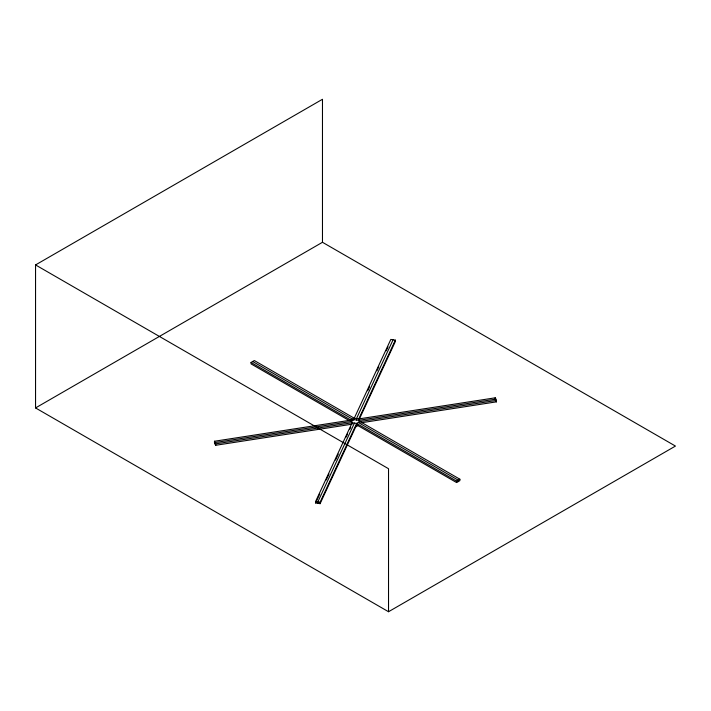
<?xml version="1.0" encoding="UTF-8"?>
<svg xmlns="http://www.w3.org/2000/svg" width="711" height="711" viewBox="0 0 711 711"><rect width="100%" height="100%" fill="white"/><g stroke="black" fill="none" stroke-linecap="round" stroke-linejoin="round"><path stroke-width="1.07" d="M361.064 422.796L496.447 401.848L496.447 400.417L359.97 421.534L356.664 423.436L356.664 424.867L320.101 503.664L315.586 502.961L315.586 501.531L352.158 422.743L350.95 420.139L251.036 362.45L251.036 363.881L349.03 420.459M496.447 400.417L495.238 397.813L358.762 418.93L354.247 418.228L350.95 420.139L350.95 421.561L354.247 419.659L354.247 418.228L390.819 339.431L395.334 340.134L395.334 341.564L358.762 420.352L359.366 421.659L359.366 420.228L495.843 399.12M315.586 502.961L319.754 493.985M326.233 480.023L329.015 474.041M335.494 460.079L338.267 454.089M346.141 437.132L347.528 434.145M349.839 429.16L350.763 427.16M367.676 390.73L369.524 386.748M376.928 370.786L378.785 366.796M386.189 350.843L388.037 346.852M354.416 423.089L317.844 501.886L317.844 503.308M393.076 339.787L356.504 418.575L356.504 420.005M320.101 503.664L320.101 502.233L356.664 423.436L456.578 481.116L459.875 479.214L459.875 480.645L456.578 482.547L356.664 424.867M354.247 419.659L358.762 420.352L358.762 418.93L395.334 340.134M35.55 264.927L322.474 99.273L322.474 242.282L675.45 446.073L388.526 611.727L35.55 407.936L35.55 264.927L388.526 468.718L388.526 611.727M35.55 407.936L322.474 242.282M251.036 362.45L254.342 360.548L354.247 418.228M355.456 427.027L357.935 425.596M351.065 424.343L215.682 445.282L214.473 442.677L214.473 441.247L350.95 420.139M351.554 421.436L215.078 442.553L215.078 443.984M214.473 441.247L215.682 443.851L352.158 422.743L356.664 423.436M315.586 501.531L320.101 502.233M459.875 479.214L359.97 421.534L358.762 418.93M252.689 361.499L352.603 419.179L352.603 420.61M358.317 422.485L458.222 480.165L458.222 481.596M495.843 400.542L496.447 401.848M495.238 397.813L495.238 399.244M456.578 481.116L456.578 482.547M352.158 422.743L352.158 424.174M215.682 443.851L215.682 445.282"/></g></svg>
